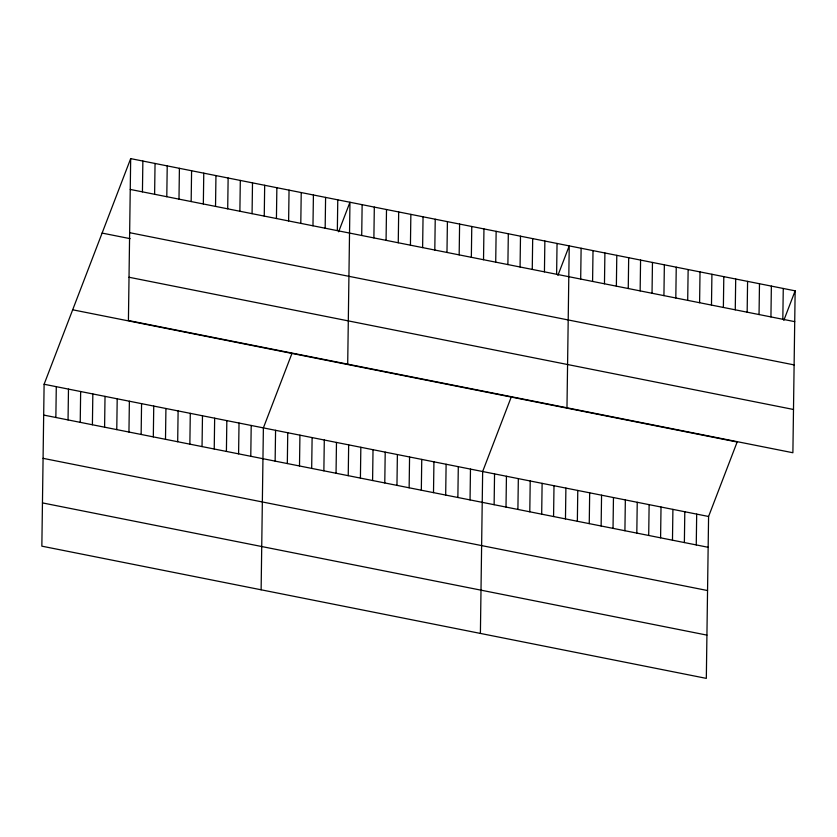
<?xml version="1.0" encoding="UTF-8"?>
<svg xmlns="http://www.w3.org/2000/svg" width="837" height="837" viewBox="0 0 837 837"><rect width="100%" height="100%" fill="white"/><g stroke="black" fill="none" stroke-linecap="round" stroke-linejoin="round"><path stroke-width="1.26" d="M130.677 158.622L128.417 320.519L792.89 452.744L795.15 290.837L130.677 158.622L44.11 384.256L41.85 546.163L706.323 678.378L708.583 516.481L737.146 442.02L72.683 309.795M55.859 417.496L56.288 386.684M68.048 419.923L68.477 389.111M80.226 422.34L80.655 391.528M92.405 424.767L92.834 393.955M104.594 427.194L105.023 396.382M116.772 429.611L117.201 398.799M128.95 432.038L129.379 401.226M142.436 191.851L142.865 161.049M141.139 434.466L141.568 403.654M154.615 194.278L155.044 163.466M153.317 436.883L153.746 406.081M166.793 196.705L167.222 165.893M165.496 439.31L165.925 408.498M178.982 199.133L179.411 168.321M177.685 441.737L178.114 410.925M191.16 201.55L191.589 170.738M189.863 444.154L190.292 413.352M203.339 203.977L203.768 173.165M202.041 446.581L202.481 415.769M215.527 206.404L215.956 175.592M214.23 449.009L214.659 418.197M227.706 208.821L228.135 178.009M226.408 451.436L226.837 420.624M239.884 211.248L240.313 180.436M238.587 453.853L239.026 423.041M252.073 213.676L252.502 182.864M250.776 456.28L251.205 425.468M264.251 216.092L264.68 185.28M261.123 589.792L263.383 427.895L291.956 353.434M276.43 218.52L276.869 187.708M275.132 461.124L275.572 430.312M288.619 220.947L289.047 190.135M287.321 463.552L287.75 432.739M300.797 223.364L301.226 192.562M299.5 465.979L299.928 435.167M312.975 225.791L313.415 194.979M311.678 468.396L312.117 437.584M325.164 228.219L325.593 197.406M323.867 470.823L324.296 440.011M337.342 230.635L337.771 199.834M336.045 473.25L336.474 442.438M347.7 364.158L349.96 202.251L338.619 231.797M348.234 475.667L348.663 444.865M361.71 235.49L362.139 204.678M360.412 478.094L360.841 447.282M373.888 237.917L374.317 207.105M372.591 480.522L373.02 449.71M386.066 240.334L386.506 209.522M384.779 482.939L385.208 452.137M398.255 242.761L398.684 211.949M396.958 485.366L397.387 454.554M410.433 245.189L410.862 214.377M409.136 487.793L409.565 456.981M422.622 247.606L423.051 216.793M421.325 490.22L421.754 459.408M434.801 250.033L435.23 219.221M433.503 492.637L433.932 461.825M446.979 252.46L447.408 221.648M445.682 495.065L446.111 464.253M459.168 254.877L459.597 224.065M457.87 497.492L458.299 466.68M471.346 257.304L471.775 226.492M470.049 499.909L470.478 469.097M483.524 259.732L483.953 228.919M480.396 633.421L482.656 471.524L511.229 397.062M495.713 262.148L496.142 231.347M494.123 504.701L494.552 473.888M507.892 264.576L508.321 233.764M506.008 507.065L506.437 476.253M520.07 267.003L520.499 236.191M517.904 509.43L518.333 478.628M532.259 269.42L532.688 238.618M529.79 511.805L530.219 480.993M544.437 271.847L544.866 241.035M541.685 514.169L542.114 483.357M556.615 274.274L557.044 243.462M553.571 516.534L554 485.722M565.467 518.898L565.896 488.086M566.973 407.786L569.233 245.89L557.892 275.436M577.352 521.263L577.781 490.451M580.69 279.066L581.119 248.254M592.586 281.431L593.014 250.619M589.248 523.627L589.677 492.815M601.133 525.992L601.562 495.19M604.471 283.795L604.9 252.983M613.029 528.367L613.458 497.555M616.367 286.16L616.796 255.348M628.252 288.524L628.681 257.712M624.915 530.731L625.344 499.919M636.811 533.096L637.239 502.284M640.148 290.889L640.577 260.077M648.696 535.46L649.125 504.648M652.033 293.264L652.462 262.452M660.592 537.825L661.021 507.013M663.929 295.628L664.358 264.816M672.477 540.189L672.906 509.377M675.815 297.993L676.244 267.181M687.7 300.357L688.14 269.545M684.373 542.554L684.802 511.752M696.258 544.929L696.687 514.117M699.596 302.722L700.025 271.91M711.481 305.087L711.921 274.274M723.377 307.451L723.806 276.639M735.263 309.826L735.702 279.014M747.159 312.191L747.587 281.378M759.044 314.555L759.483 283.743M770.94 316.92L771.369 286.108M782.825 319.284L783.265 288.472M783.809 320.393L795.15 290.837M130.248 189.434L794.721 321.649M129.651 232.686L794.114 364.911M102.114 233.084L130.133 238.66M129.024 277.256L793.497 409.481M44.11 384.256L708.583 516.481M43.681 415.068L708.154 547.293M43.074 458.331L707.547 590.545M42.457 502.901L706.92 635.116"/></g></svg>
